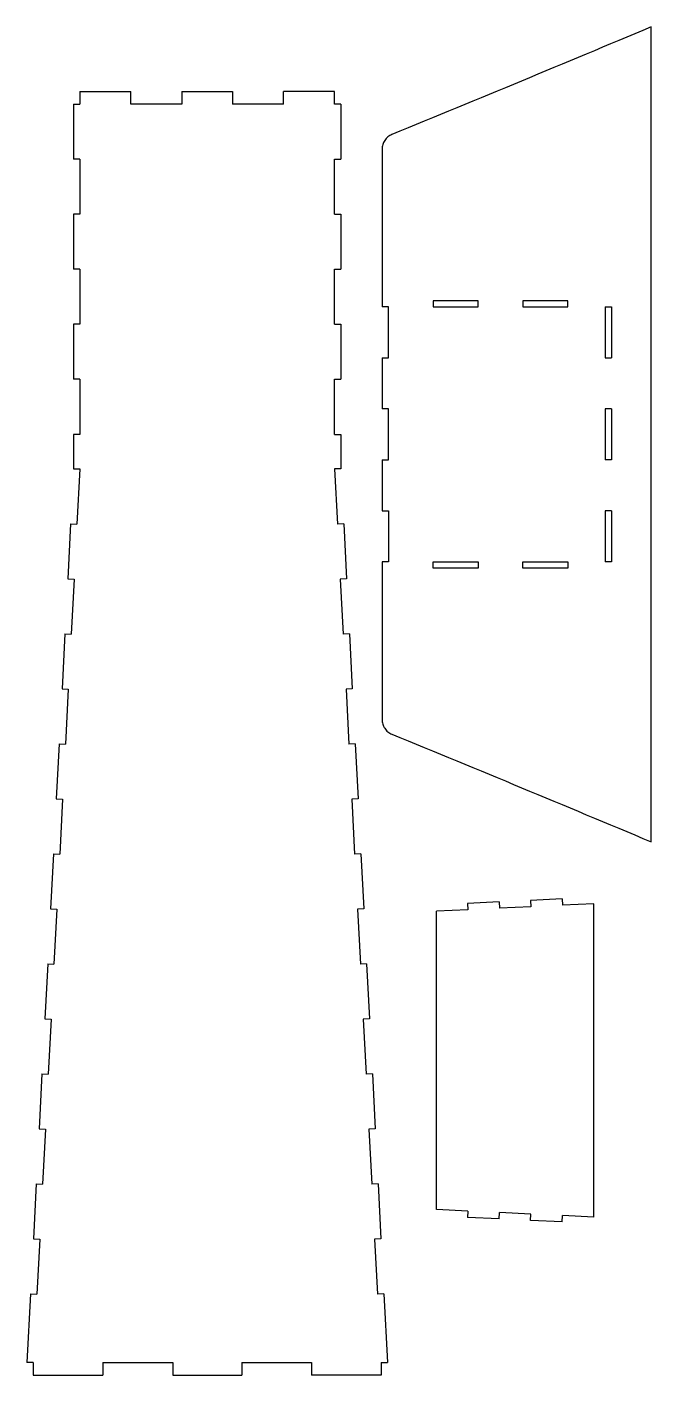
# Model space of a CAD drawing. Header units: inches. Extents: x -11.5 to 28.2, y 0 to 85.7.
import ezdxf

# ---------------------------------------------------------------- set-up
doc = ezdxf.new("R2010")
doc.units = ezdxf.units.IN
doc.header["$MEASUREMENT"] = 0

msp = doc.modelspace()

# ---------------------------------------------------------------- linework, layer by layer
at = {"color": 7, "linetype": 'Continuous', "lineweight": 25}
for p, q in [((28.222, 33.9), (28.222, 85.7)), ((-8.099, 81.6), (-8.099, 80.8)), ((-8.099, 81.6), (-4.86, 81.6)), ((-4.86, 80.8), (-4.86, 81.6)), ((-1.62, 81.6), (-1.62, 80.8)), ((-1.62, 81.6), (1.62, 81.6)), ((1.62, 81.6), (1.62, 80.8)), ((4.86, 80.8), (4.86, 81.6)), ((8.099, 81.6), (4.86, 81.6)), ((8.099, 80.8), (8.099, 81.6)), ((-8.499, 80.8), (-8.499, 77.3)), ((-8.499, 80.8), (-8.099, 80.8)), ((-1.62, 80.8), (-4.86, 80.8)), ((4.86, 80.8), (1.62, 80.8)), ((8.499, 80.8), (8.099, 80.8)), ((8.499, 80.8), (8.499, 77.3)), ((-8.099, 77.3), (-8.499, 77.3)), ((-8.099, 77.3), (-8.099, 73.8)), ((8.099, 77.3), (8.499, 77.3)), ((8.099, 73.8), (8.099, 77.3)), ((11.121, 77.928), (11.121, 67.899)), ((-8.499, 73.8), (-8.499, 70.3)), ((-8.099, 73.8), (-8.499, 73.8)), ((8.099, 73.8), (8.499, 73.8)), ((8.499, 73.8), (8.499, 70.3)), ((-8.099, 70.3), (-8.499, 70.3)), ((-8.099, 70.3), (-8.099, 66.8)), ((8.099, 70.3), (8.499, 70.3)), ((8.099, 66.8), (8.099, 70.3)), ((11.521, 67.899), (11.121, 67.899)), ((11.521, 64.66), (11.521, 67.899)), ((14.371, 68.299), (14.371, 67.899)), ((17.221, 68.299), (14.371, 68.299)), ((14.371, 67.899), (17.221, 67.899)), ((17.221, 67.899), (17.221, 68.299)), ((20.071, 68.299), (20.071, 67.899)), ((22.921, 68.299), (20.071, 68.299)), ((20.071, 67.899), (22.921, 67.899)), ((22.921, 67.899), (22.921, 68.299)), ((25.312, 67.899), (25.312, 64.659)), ((25.312, 67.899), (25.712, 67.899)), ((25.712, 67.899), (25.712, 64.659)), ((-8.499, 66.8), (-8.499, 63.3)), ((-8.099, 66.8), (-8.499, 66.8)), ((8.099, 66.8), (8.499, 66.8)), ((8.499, 66.8), (8.499, 63.3)), ((11.121, 64.66), (11.521, 64.66)), ((11.121, 64.66), (11.121, 61.42)), ((25.312, 64.659), (25.712, 64.659)), ((-8.099, 63.3), (-8.499, 63.3)), ((-8.099, 63.3), (-8.099, 59.8)), ((8.099, 63.3), (8.499, 63.3)), ((8.099, 59.8), (8.099, 63.3)), ((11.521, 61.42), (11.121, 61.42)), ((11.521, 58.18), (11.521, 61.42)), ((25.312, 61.42), (25.312, 58.18)), ((25.712, 61.42), (25.312, 61.42)), ((25.712, 61.42), (25.712, 58.18)), ((-8.499, 59.8), (-8.499, 57.6)), ((-8.099, 59.8), (-8.499, 59.8)), ((8.099, 59.8), (8.499, 59.8)), ((8.499, 59.8), (8.499, 57.6)), ((-8.499, 57.6), (-8.099, 57.6)), ((-8.099, 57.6), (-8.282, 54.084)), ((8.099, 57.6), (8.282, 54.084)), ((8.499, 57.6), (8.099, 57.6)), ((11.121, 58.18), (11.521, 58.18)), ((11.121, 58.18), (11.121, 54.94)), ((25.712, 58.18), (25.312, 58.18)), ((11.121, 54.94), (11.521, 54.94)), ((11.521, 54.94), (11.521, 51.701)), ((25.312, 54.941), (25.312, 51.701)), ((25.712, 54.941), (25.312, 54.941)), ((25.712, 54.941), (25.712, 51.701)), ((-8.681, 54.105), (-8.863, 50.609)), ((-8.681, 54.105), (-8.282, 54.084)), ((8.681, 54.105), (8.282, 54.084)), ((8.681, 54.105), (8.863, 50.609)), ((11.521, 51.701), (11.121, 51.701)), ((11.121, 51.701), (11.121, 41.672)), ((14.371, 51.301), (14.371, 51.701)), ((14.371, 51.701), (17.221, 51.701)), ((17.221, 51.701), (17.221, 51.301)), ((20.071, 51.301), (20.071, 51.701)), ((20.071, 51.701), (22.921, 51.701)), ((22.921, 51.701), (22.921, 51.301)), ((25.712, 51.701), (25.312, 51.701)), ((-8.863, 50.609), (-8.464, 50.589)), ((-8.464, 50.589), (-8.646, 47.093)), ((8.863, 50.609), (8.464, 50.589)), ((8.464, 50.589), (8.646, 47.093)), ((17.221, 51.301), (14.371, 51.301)), ((22.921, 51.301), (20.071, 51.301)), ((-9.046, 47.114), (-9.228, 43.619)), ((-9.046, 47.114), (-8.646, 47.093)), ((9.046, 47.114), (8.646, 47.093)), ((9.046, 47.114), (9.228, 43.619)), ((-9.228, 43.619), (-8.828, 43.598)), ((-8.828, 43.598), (-9.011, 40.103)), ((9.228, 43.619), (8.828, 43.598)), ((8.828, 43.598), (9.011, 40.103)), ((-9.41, 40.124), (-9.592, 36.628)), ((-9.41, 40.124), (-9.011, 40.103)), ((9.41, 40.124), (9.011, 40.103)), ((9.41, 40.124), (9.592, 36.628)), ((-9.592, 36.628), (-9.193, 36.608)), ((-9.193, 36.608), (-9.375, 33.112)), ((9.592, 36.628), (9.193, 36.608)), ((9.193, 36.608), (9.375, 33.112)), ((-9.774, 33.133), (-9.956, 29.638)), ((-9.774, 33.133), (-9.375, 33.112)), ((9.774, 33.133), (9.375, 33.112)), ((9.774, 33.133), (9.956, 29.638)), ((18.564, 30.078), (16.56, 29.983)), ((18.564, 30.078), (18.582, 29.678)), ((22.571, 30.267), (20.567, 30.172)), ((20.567, 30.172), (20.586, 29.773)), ((22.571, 30.267), (22.59, 29.867)), ((-9.956, 29.638), (-9.557, 29.617)), ((-9.557, 29.617), (-9.739, 26.122)), ((9.956, 29.638), (9.557, 29.617)), ((9.557, 29.617), (9.739, 26.122)), ((16.579, 29.584), (14.575, 29.489)), ((14.575, 10.517), (14.575, 29.489)), ((16.56, 29.983), (16.579, 29.584)), ((20.586, 29.773), (18.582, 29.678)), ((24.575, 29.961), (22.59, 29.867)), ((24.575, 10.045), (24.575, 29.961)), ((-10.138, 26.143), (-10.32, 22.647)), ((-10.138, 26.143), (-9.739, 26.122)), ((10.138, 26.143), (9.739, 26.122)), ((10.138, 26.143), (10.32, 22.647)), ((-10.32, 22.647), (-9.921, 22.627)), ((-9.921, 22.627), (-10.103, 19.131)), ((10.32, 22.647), (9.921, 22.627)), ((9.921, 22.627), (10.103, 19.131)), ((-10.502, 19.152), (-10.684, 15.657)), ((-10.502, 19.152), (-10.103, 19.131)), ((10.502, 19.152), (10.103, 19.131)), ((10.502, 19.152), (10.684, 15.657)), ((-10.684, 15.657), (-10.285, 15.636)), ((-10.285, 15.636), (-10.467, 12.141)), ((10.684, 15.657), (10.285, 15.636)), ((10.285, 15.636), (10.467, 12.141)), ((-10.866, 12.162), (-11.049, 8.666)), ((-10.866, 12.162), (-10.467, 12.141)), ((10.866, 12.162), (10.467, 12.141)), ((10.866, 12.162), (11.049, 8.666)), ((16.579, 10.422), (14.575, 10.517)), ((16.579, 10.422), (16.56, 10.023)), ((18.564, 9.928), (18.582, 10.328)), ((20.586, 10.233), (18.582, 10.328)), ((18.564, 9.928), (16.56, 10.023)), ((20.567, 9.833), (20.586, 10.233)), ((22.571, 9.739), (20.567, 9.833)), ((22.571, 9.739), (22.59, 10.138)), ((24.575, 10.045), (22.59, 10.138)), ((-11.049, 8.666), (-10.649, 8.646)), ((-10.649, 8.646), (-10.831, 5.15)), ((11.049, 8.666), (10.649, 8.646)), ((10.649, 8.646), (10.831, 5.15)), ((-11.231, 5.171), (-11.458, 0.8)), ((-11.231, 5.171), (-10.831, 5.15)), ((11.231, 5.171), (10.831, 5.15)), ((11.231, 5.171), (11.458, 0.8)), ((-11.058, 0.8), (-11.458, 0.8)), ((-11.058, 0.8), (-11.058, 0)), ((-11.058, 0), (-6.626, 0)), ((-6.626, 0.8), (-2.194, 0.8)), ((-6.626, 0.8), (-6.626, 0)), ((-2.194, 0.8), (-2.194, 0)), ((-2.194, 0), (2.194, 0)), ((2.194, 0.8), (6.626, 0.8)), ((2.194, 0.8), (2.194, 0)), ((6.626, 0.8), (6.626, 0)), ((11.058, 0), (6.626, 0)), ((11.058, 0.8), (11.458, 0.8)), ((11.058, 0.8), (11.058, 0))]:
    msp.add_line(p, q, dxfattribs=at)
for points in [[(28.222, 85.7), (22.738, 83.396), (17.244, 81.115), (11.74, 78.861)], [(11.74, 40.739), (17.244, 38.485), (22.738, 36.204), (28.222, 33.9)]]:
    msp.add_open_spline(points, degree=3, dxfattribs=at)
for points in [[(11.74, 78.861), (11.647, 78.823), (11.561, 78.771), (11.447, 78.677), (11.412, 78.642), (11.346, 78.569), (11.315, 78.529), (11.261, 78.446), (11.237, 78.404), (11.195, 78.314), (11.178, 78.267), (11.135, 78.125), (11.121, 78.027), (11.121, 77.928)], [(11.121, 41.672), (11.121, 41.573), (11.135, 41.475), (11.178, 41.333), (11.195, 41.286), (11.237, 41.196), (11.261, 41.154), (11.315, 41.071), (11.346, 41.031), (11.412, 40.958), (11.447, 40.923), (11.561, 40.829), (11.647, 40.777), (11.74, 40.739)]]:
    msp.add_open_spline(points, degree=3, knots=[0, 0, 0, 0, 0.25, 0.25, 0.375, 0.375, 0.5, 0.5, 0.625, 0.625, 0.75, 0.75, 1, 1, 1, 1], dxfattribs=at)

doc.saveas('drawing.dxf')
